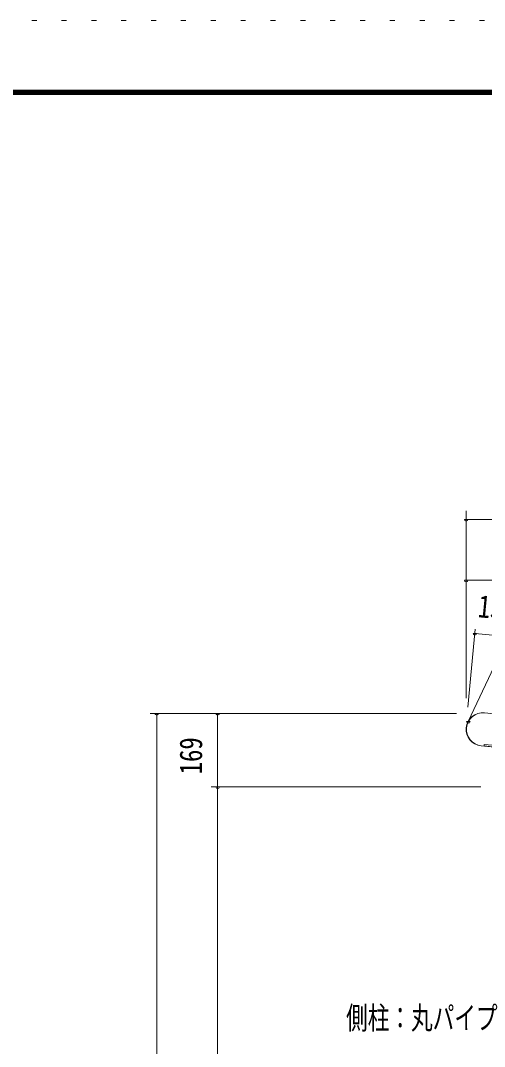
# Model space of a CAD drawing. Units: millimetres, scale not verified. Extents: x -34087 to 34090, y -14699 to 14701.
# Drawn here: x 13300 to 17030, y 6444 to 14701 of the extents above; entities that cross this region are included whole.
import ezdxf
from ezdxf.enums import TextEntityAlignment as Align

# ---------------------------------------------------------------- set-up
doc = ezdxf.new("R2010")
doc.units = ezdxf.units.MM
doc.header["$LTSCALE"] = 80
doc.linetypes.add('USER4', pattern=[3, 0.5, -2.5])
for name, color, linetype, lineweight in [('0-6_2-02BOLD', 7, 'Continuous', 18), ('0-A_2-52DIM', 3, 'Continuous', 18), ('0-C_F-F1PAPER', 5, 'Continuous', 18), ('0-D_F-E_J_ADD', 5, 'USER4', 18)]:
    doc.layers.add(name, color=color, linetype=linetype, lineweight=lineweight)
doc.styles.add('ＭＳ ゴシック', font='')
doc.styles.get('ＭＳ ゴシック').set_extended_font_data('MS Gothic')

msp = doc.modelspace()

# ---------------------------------------------------------------- linework, layer by layer
at = {"layer": '0-6_2-02BOLD'}
for p, q in [((22522.66, 8599.37), (17029.61, 9128.28)), ((17161.55, 8848), (17004.08, 8863.16)), ((17004.25, 8864.9), (17161.73, 8849.74))]:
    msp.add_line(p, q, dxfattribs=at)
msp.add_lwpolyline([(17092.91, 8868.13), (17028.72, 8874.32), (17027.64, 8863.16), (17091.84, 8856.99)], dxfattribs=at)
for radius in [134.05, 132.3]:
    msp.add_arc((17016.93, 8996.59), radius, 84.49997, 264.49997, dxfattribs=at)
at = {"layer": '0-A_2-52DIM'}
for p, q in [((16882.98, 9246.05), (16882.98, 10756.26)), ((16896.98, 10686.26), (16868.98, 10686.26)), ((16882.98, 10686.26), (30945.97, 10686.26)), ((16896.98, 10196.26), (16868.98, 10196.26)), ((30945.97, 10196.26), (16882.98, 10196.26)), ((16956.3, 9802.07), (16895.79, 9173.59)), ((16967.09, 9768.73), (16939.09, 9768.73)), ((16953.09, 9768.73), (22461.11, 9238.36)), ((14341.98, 9125.21), (16806.11, 9125.21)), ((14408.48, 9125.21), (14380.48, 9125.21)), ((14394.47, 1533.71), (14394.47, 9125.21)), ((14898.48, 9125.21), (14870.48, 9125.21)), ((14884.48, 9125.21), (14884.48, -916.29)), ((16913.71, 9059.45), (16885.71, 9059.45)), ((17001.83, 8533.71), (14831.98, 8533.71)), ((14898.48, 8533.71), (14870.48, 8533.71))]:
    msp.add_line(p, q, dxfattribs=at)
msp.add_lwpolyline([(16899.71, 9059.45), (18034.48, 11466.71), (21674.47, 11466.71)], dxfattribs=at)
for centre in [(16882.98, 10686.26), (16882.98, 10196.26), (16953.09, 9768.73), (14394.48, 9125.21), (14884.48, 9125.21), (16899.71, 9059.45), (14884.48, 8533.71)]:
    msp.add_arc(centre, 14, 180, 0, dxfattribs=at)
at = {"layer": '0-C_F-F1PAPER'}
for points in [[(33389.59, -13999.19), (33389.59, 14140.81), (-6790.4, 14140.81), (-6790.4, -13999.19)], [(33386.09, -13995.69), (33386.09, 14137.3), (-6786.9, 14137.3), (-6786.9, -13995.69)], [(33382.59, -13992.19), (-6783.4, -13992.19), (-6783.4, 14133.8), (33382.59, 14133.8)], [(33379.09, -13988.69), (33379.09, 14130.31), (-6779.9, 14130.31), (-6779.9, -13988.69)], [(33375.59, -13985.19), (-6776.4, -13985.19), (-6776.4, 14126.8), (33375.59, 14126.8)], [(33372.09, -13981.69), (33372.09, 14123.3), (-6772.9, 14123.3), (-6772.9, -13981.69)], [(33368.59, -13978.19), (-6769.4, -13978.19), (-6769.4, 14119.8), (33368.59, 14119.8)], [(33365.1, -13974.69), (33365.1, 14116.31), (-6765.9, 14116.31), (-6765.9, -13974.69)], [(33361.59, -13971.19), (33361.59, 14112.81), (-6762.4, 14112.81), (-6762.4, -13971.19)], [(33358.09, -13967.69), (33358.09, 14109.3), (-6758.9, 14109.3), (-6758.9, -13967.69)], [(33354.59, -13964.19), (-6755.4, -13964.19), (-6755.4, 14105.8), (33354.59, 14105.8)]]:
    msp.add_lwpolyline(points, close=True, dxfattribs=at)
at = {"layer": '0-D_F-E_J_ADD'}
msp.add_lwpolyline([(34089.6, -14699.19), (-7490.4, -14699.19), (-7490.4, 14700.81), (34089.6, 14700.81)], close=True, dxfattribs=at)

# ---------------------------------------------------------------- texts
at = {"layer": '0-A_2-52DIM', "color": 7, "style": 'ＭＳ ゴシック', "width": 0.8}
for s, rotation, p in [('130', 354.5, (16966.61, 9845.15)), ('169', 90, (14814.48, 8634.75))]:
    msp.add_text(s, height=182.3, rotation=rotation, dxfattribs=at).set_placement(p, align=Align.BOTTOM_LEFT)
at = {"layer": '0-A_2-52DIM', "color": 7, "style": 'ＭＳ ゴシック', "width": 0.7}
msp.add_text('側柱：丸パイプ', height=182.3, dxfattribs=at).set_placement((15916.97, 6528.58), align=Align.BOTTOM_LEFT)

doc.saveas('drawing.dxf')
